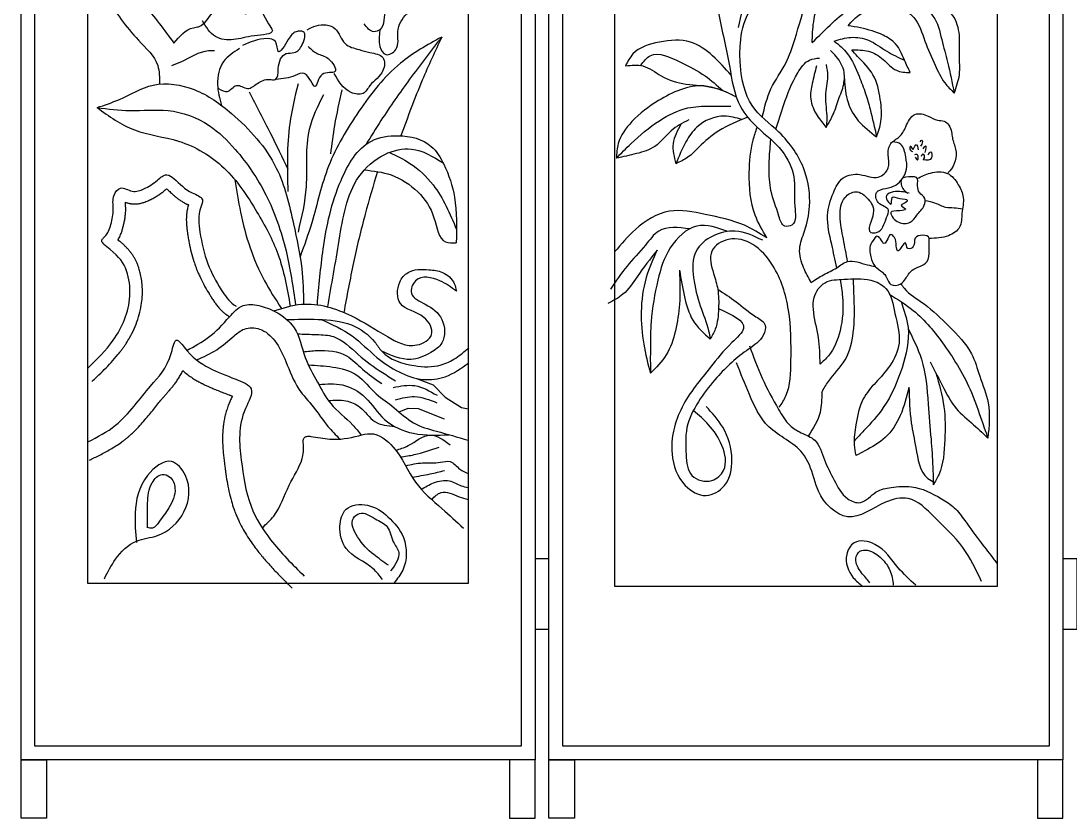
# Model space of a CAD drawing. Extents: x -66030 to 95157, y -13132 to 45879.
# Drawn here: x 13013 to 14537, y 3784 to 4942 of the extents above; entities that cross this region are included whole.
import ezdxf

# ---------------------------------------------------------------- set-up
doc = ezdxf.new("R2010")
doc.units = 0
doc.header["$LTSCALE"] = 100
doc.header["$MEASUREMENT"] = 0
doc.layers.add('7', color=105, linetype='CONTINUOUS')

msp = doc.modelspace()

# ---------------------------------------------------------------- linework, layer by layer
at = {"layer": '7'}
for p, q in [((13587.5, 4422.6), (13611.6, 4413.3)), ((13611.6, 4413.3), (13628.8, 4395.2)), ((13628.8, 4395.2), (13652.9, 4380.4)), ((13562.2, 4373.9), (13575.1, 4379.2)), ((13575.1, 4379.2), (13589.9, 4378.8)), ((13589.9, 4378.8), (13627.6, 4363.6)), ((13652.9, 4380.4), (13662.4, 4378.4))]:
    msp.add_line(p, q, dxfattribs=at)
for points in [[(13012.7, 5929.8), (13759.6, 5929.8), (13759.6, 3868.3), (13012.7, 3868.3)], [(13779.9, 5929.8), (14526.8, 5929.8), (14526.8, 3868.3), (13779.9, 3868.3)], [(13032.7, 5909.8), (13739.6, 5909.8), (13739.6, 3888.3), (13032.7, 3888.3)], [(13799.9, 5909.8), (14506.8, 5909.8), (14506.8, 3888.3), (13799.9, 3888.3)], [(13109.8, 5612.9), (13662.4, 5612.9), (13662.4, 4124.5), (13109.8, 4124.5)], [(13875.6, 5612.9), (14431.1, 5612.9), (14431.1, 4120.3), (13875.6, 4120.3)], [(13759.6, 4057.9), (13779.9, 4057.9), (13779.9, 4160.3), (13759.6, 4160.3)], [(14526.8, 4057.9), (14547.2, 4057.9), (14547.2, 4160.3), (14526.8, 4160.3)], [(13012.7, 3868.3), (13049.6, 3868.3), (13049.6, 3783.7), (13012.7, 3783.7)], [(13759.6, 3868.3), (13722.6, 3868.3), (13722.6, 3783.7), (13759.6, 3783.7)], [(13779.9, 3868.3), (13816.9, 3868.3), (13816.9, 3783.7), (13779.9, 3783.7)], [(14526.8, 3868.3), (14489.8, 3868.3), (14489.8, 3783.7), (14526.8, 3783.7)]]:
    msp.add_lwpolyline(points, close=True, dxfattribs=at)
for points in [[(14162.4, 4910.6), (14164.5, 4940.4), (14174.1, 4981.8), (14180.4, 5025.4), (14184.7, 5088.1), (14183.6, 5114.7), (14167.7, 5114.7), (14159.2, 5108.3), (14148.5, 5122.1), (14139, 5139.1), (14129.4, 5154)], [(14368.7, 4837.2), (14376.2, 4863.8), (14376.2, 4892.5), (14376.2, 4921.2), (14366.6, 4949.9), (14344.3, 4971.2), (14315.5, 4986.1), (14300.6, 4989.3), (14303.8, 4993.5), (14319.8, 4996.7), (14337.9, 5014.8), (14354.9, 5046.7), (14373, 5091.3), (14380.4, 5123.2), (14382.5, 5166.8)], [(14089.9, 4802.1), (14102.5, 4843.4), (14124, 4880.8), (14137, 4915.2), (14154.2, 4975.6), (14161.4, 5043), (14149.9, 5087.6), (14128.4, 5113.4), (14106.8, 5129.2), (14050.8, 5133.5)], [(14160.6, 4562.1), (14149.9, 4583.5), (14144.2, 4610.8), (14151.3, 4636.7), (14158.5, 4672.6), (14151.3, 4724.3), (14114, 4780.3), (14075.2, 4819), (14058, 4877.9), (14058, 4909.5), (14069.4, 4952.6), (14105.2, 4997.6), (14123.9, 5033.5), (14128.4, 5066), (14125.5, 5074.6), (14091, 5061.7), (14063.7, 5027.2), (14047.9, 4992.8), (14042.1, 4954)], [(14110.6, 5057.4), (14091.9, 5030.8), (14068, 4983), (14054.7, 4932.5)], [(14162.4, 4910.6), (14192.1, 4939.3), (14219.8, 4962.7), (14237.9, 4976.5), (14254.9, 4995.6), (14259.2, 5016.9), (14250.6, 5036), (14227.2, 5043.5), (14206, 5049.8), (14198.5, 5057.3)], [(13983.2, 5043), (14004.8, 5021.5), (14026.3, 4954), (14042.1, 4876.5), (14058, 4817.6), (14082.4, 4787.4), (14118.3, 4753), (14135.5, 4715.6), (14137, 4672.6), (14132.7, 4645.3), (14122.6, 4643.8), (14114, 4658.2), (14102.5, 4695.5), (14099.6, 4728.6), (14101.1, 4755.8), (14102.3, 4769.7)], [(13107.8, 5027.8), (13137.4, 4976.1), (13183.2, 4914.1), (13211.3, 4877.2), (13213.9, 4850)], [(13557.4, 4969.7), (13543, 4958.2), (13534.3, 4929.2), (13525.6, 4926.3), (13511.1, 4937.9)], [(14282.6, 4976.5), (14313.4, 4966.9), (14337.9, 4948.9), (14350.6, 4914.8), (14359.1, 4881.9), (14368.7, 4837.2)], [(13234.9, 4909.7), (13263.5, 4932.1), (13270.8, 4933.6), (13293.9, 4956.7), (13308.4, 4964), (13328.7, 4961.1), (13338.8, 4952.4), (13353.3, 4961.1), (13372.1, 4937.9), (13377.9, 4927.8), (13351.8, 4920.5), (13321.4, 4914.8), (13295.4, 4919.1), (13276.6, 4942.3)], [(13534.3, 4927.8), (13534.3, 4904.6), (13543, 4893.1), (13557.4, 4900.3), (13560.3, 4926.3), (13573.4, 4952.4), (13592.2, 4965.4)], [(14214.5, 4935), (14232.6, 4952), (14260.2, 4961.6), (14286.8, 4961.6), (14310.2, 4946.7), (14326.2, 4912.7), (14341.1, 4877.6), (14354.9, 4852.1), (14368.7, 4837.2)], [(13299.7, 4843.9), (13312.8, 4839.5), (13325.8, 4848.2), (13341.7, 4843.9), (13356.2, 4851.1), (13373.6, 4856.9), (13382.3, 4856.9), (13386.6, 4872.8), (13398.2, 4894.5), (13409.8, 4896), (13421.3, 4907.5), (13422.8, 4926.3), (13412.7, 4926.3), (13401.1, 4914.8), (13386.6, 4897.4), (13382.3, 4911.9), (13370.7, 4916.2), (13334.5, 4906.1)], [(13428.6, 4929.2), (13441.6, 4935), (13469.1, 4930.7), (13483.6, 4909), (13503.9, 4900.3), (13519.8, 4896), (13538.6, 4888.7), (13538.6, 4869.9), (13519.8, 4848.2), (13509.7, 4836.6), (13492.3, 4838.1), (13467.7, 4865.6)], [(14304.9, 4867), (14296.4, 4885.1), (14283.6, 4908.5), (14265.5, 4921.2), (14232.6, 4931.8), (14214.5, 4935)], [(13624, 4918.5), (13563.9, 4880.4), (13503.8, 4810.6), (13459.6, 4730.9), (13435.1, 4648.7), (13418.3, 4599.3)], [(13624, 4918.5), (13577.4, 4857.1), (13535.7, 4797.1), (13514.2, 4762.7)], [(13624, 4918.5), (13595.8, 4855.9), (13564.7, 4775.1)], [(14044.5, 4863.2), (14017.5, 4891.3), (13985.6, 4911.2), (13940.3, 4911.2), (13901.8, 4893.9), (13891.1, 4876.6)], [(14194.3, 4912.7), (14218.7, 4918), (14244.3, 4913.8), (14270.9, 4897.8), (14296.4, 4885.1)], [(14194.3, 4912.7), (14213.4, 4894.6), (14230.4, 4861.7), (14240, 4836.2), (14246.4, 4813.9), (14256, 4773.5)], [(13231.7, 4877.1), (13246.2, 4882.9), (13285.2, 4898.8), (13293.9, 4898.8)], [(13330.1, 4901.7), (13307, 4882.9), (13298.3, 4849.7), (13303.8, 4819.3)], [(13430, 4904.6), (13443.1, 4894.5), (13459, 4887.3), (13469.1, 4868.5), (13450.3, 4864.1), (13440.2, 4846.8), (13424.2, 4865.6), (13411.2, 4862.7), (13383.7, 4856.9)], [(13913.2, 4877.3), (13927, 4891.3), (13970.9, 4882), (14006.8, 4862), (14032.4, 4840.7)], [(14182.6, 4787.3), (14192.1, 4804.3), (14200.7, 4827.7), (14208.1, 4850), (14208.1, 4870.2), (14195.3, 4892.5), (14189, 4898.9)], [(14219.8, 4900), (14244.3, 4897.8), (14265.5, 4886.1), (14284.7, 4870.2), (14304.9, 4867)], [(14256, 4773.5), (14262.3, 4795.8), (14261.3, 4827.7), (14250.6, 4863.8), (14228.3, 4890.4), (14219.8, 4900)], [(13891.1, 4876.6), (13916.4, 4876.6), (13943, 4862), (13978.9, 4850.1), (14020.1, 4844.8), (14051.8, 4831.8)], [(14109.7, 4784.3), (14121.2, 4820.5), (14141.3, 4866.4), (14158.5, 4885.1), (14172.9, 4888)], [(14182.6, 4878.7), (14184.7, 4861.7), (14181.5, 4833), (14183.6, 4800), (14182.6, 4787.3)], [(14168.7, 4876.6), (14162.4, 4851.1), (14160.2, 4828.7), (14169.8, 4804.3), (14182.6, 4787.3)], [(13123.3, 4816), (13155.8, 4828), (13204.7, 4848.6), (13264.4, 4842.1), (13318.6, 4807.4), (13383.7, 4728.2), (13408.7, 4646.9), (13420.6, 4581.8), (13423.3, 4530.5)], [(13415.2, 4850.6), (13403.3, 4793), (13400.4, 4694.1)], [(14046.8, 4834.3), (14004.8, 4847.4), (13939, 4826.1), (13900.4, 4795.6), (13880.5, 4763.7), (13877.8, 4742.4)], [(14209.1, 4857.6), (14214.5, 4823.4), (14229.4, 4796.8), (14256, 4773.5)], [(13344.2, 4838.8), (13375.3, 4778.3), (13400.4, 4726.6)], [(13452.1, 4834.4), (13431.4, 4784.2), (13427, 4701.5), (13415.2, 4635.1)], [(13478.7, 4841.8), (13468.3, 4790.1), (13462.4, 4748.8)], [(13877.8, 4742.4), (13899.1, 4763.7), (13940.3, 4796.9), (13981.6, 4815.5), (14013.5, 4818.2), (14044.1, 4818.2)], [(13123.3, 4816), (13171, 4811.7), (13226.4, 4811.7), (13286.1, 4790), (13324, 4755.3), (13368.5, 4689.2), (13397.8, 4607.8), (13411.6, 4529.1)], [(13123.3, 4816), (13177.5, 4783.5), (13241.6, 4767.2), (13307.8, 4728.2), (13355.5, 4664.2), (13385.9, 4603.5), (13403.9, 4527.5)], [(14059.9, 4798.7), (14034.8, 4803.6), (13994.9, 4787.6), (13978.9, 4766.3), (13964.3, 4734.5)], [(14068.5, 4802.1), (14026.8, 4782.3), (13997.5, 4758.4), (13981.6, 4743.8), (13964.3, 4734.5)], [(14198, 4583.4), (14190.7, 4617.2), (14184.7, 4659.5), (14193.1, 4692.1), (14207.6, 4713.8), (14231.8, 4718.7), (14258.4, 4715), (14272.9, 4728.3), (14272.9, 4746.4), (14276.6, 4763.8), (14288.7, 4773.5), (14298.3, 4788), (14311.6, 4806.1), (14331, 4803.7), (14344.3, 4797.7), (14353.9, 4796.4), (14364.8, 4780.7), (14366, 4772.3), (14370.8, 4755.4), (14362.4, 4724), (14358.8, 4720.4)], [(13982.9, 4798.2), (13957.6, 4782.3), (13933.7, 4759.7), (13907.1, 4749.1), (13877.8, 4742.4)], [(13971.7, 4792.1), (13960.3, 4763.7), (13964.3, 4734.5)], [(14096.4, 4626.9), (14079.5, 4659.6), (14070.9, 4721.4), (14076.6, 4768.8), (14082.3, 4787.5)], [(13443.3, 4529.5), (13451.8, 4610.4), (13477.7, 4710.3), (13521.9, 4767.4), (13560.8, 4775.2), (13608.9, 4759.6), (13627, 4733.7), (13642.6, 4685.7), (13645.2, 4619.5)], [(13458.3, 4526.4), (13475.1, 4623.4), (13503.7, 4715.5), (13541.3, 4748), (13580.3, 4755.7), (13626, 4735.8)], [(14213.7, 4592.3), (14207.7, 4624.9), (14202.9, 4658.8), (14210.1, 4685.3), (14225.8, 4693.8), (14243.9, 4682.9), (14251.2, 4662.4), (14247.6, 4634.6), (14256, 4634.6), (14270.5, 4656.3), (14273, 4667.2), (14258.4, 4678.1), (14256, 4692.6), (14269.3, 4698.6), (14283.8, 4703.4), (14293.5, 4713.1), (14299.5, 4726.4), (14298.3, 4744.5), (14291.1, 4762.6), (14279.1, 4766.5)], [(14309.3, 4755.2), (14304.5, 4759.4), (14305, 4754.1), (14308.2, 4752)], [(14309.3, 4755.2), (14313.7, 4762.3), (14316.4, 4754.4)], [(14319.2, 4766.2), (14321.8, 4768.8), (14321.8, 4763), (14319.7, 4759.9)], [(14323.5, 4756.1), (14327, 4760.5), (14326.1, 4750.8)], [(13548, 4750.9), (13577.7, 4735), (13611.5, 4703.8), (13645.6, 4639)], [(14312, 4743.8), (14315.5, 4740.2), (14315.5, 4747.3), (14311.1, 4747.3)], [(14321.3, 4745.2), (14322.9, 4748.9), (14325, 4746.2), (14323.5, 4740.2)], [(14330.5, 4747.3), (14334.9, 4751.7), (14335.8, 4742.9), (14323.5, 4740.2)], [(13511.6, 4725.5), (13550.4, 4718.1), (13589.4, 4693.5), (13612.8, 4655.8), (13629.6, 4620.8), (13645.2, 4619.5)], [(13323.6, 4711.2), (13331.6, 4664.2), (13345.7, 4612.2), (13366.4, 4564.4), (13391.2, 4524.1)], [(13530.5, 4723), (13512.8, 4661), (13495.9, 4591), (13481.8, 4518.3)], [(14303.1, 4691.7), (14280.2, 4693.4), (14270.5, 4688.1), (14273.1, 4678.4), (14276.6, 4675.8), (14278.4, 4685.5), (14289.9, 4683.7), (14300.5, 4681.1), (14299.6, 4679.3), (14291.7, 4674), (14297.8, 4668.7), (14289.9, 4666.1), (14276.6, 4663.4), (14280.2, 4655.5), (14288.1, 4649.3), (14304.9, 4649.3), (14314.6, 4659.9), (14325.2, 4674), (14326.1, 4683.7), (14318.2, 4692.6), (14315.5, 4702.3), (14313.7, 4714.6), (14307.6, 4715.5), (14292.3, 4711.5), (14295.2, 4697), (14301.4, 4691.7)], [(14315, 4713.1), (14334.1, 4720.8), (14358.8, 4720.4), (14374.7, 4704), (14381.8, 4685.5), (14380, 4662.5), (14376.5, 4642.2), (14360.6, 4629.9), (14332.4, 4625.9)], [(14326.7, 4681), (14340.3, 4677.6), (14356.2, 4671.4), (14368.5, 4670.5), (14380.8, 4668.8)], [(14096.4, 4626.9), (14063.8, 4645), (14007, 4660.7), (13955, 4665.5), (13905.5, 4639), (13875.3, 4606.3)], [(13984.3, 4639.8), (13939.3, 4636.5), (13920, 4616), (13893.4, 4585.8), (13869.2, 4552)], [(14039.8, 4636.1), (13994.9, 4643.8), (13956.2, 4612.4), (13938.1, 4565.3), (13928.4, 4504.9), (13927.2, 4467.4), (13927.2, 4430)], [(14090.4, 4623.2), (14050.5, 4636.5), (14017.9, 4629.3), (13993.7, 4607.5), (13990.1, 4568.9), (13999.8, 4527.8), (14011.8, 4491.6), (14014.3, 4479.5)], [(14114.6, 4380.5), (14124.2, 4397.4), (14131.5, 4448.1), (14127.9, 4521.8), (14104.9, 4587), (14075.9, 4617.2), (14040.8, 4624.5), (14016.7, 4607.5), (14019.1, 4574.9), (14025.1, 4552), (14026.3, 4524.2), (14021.5, 4494), (14014.3, 4479.5)], [(14255.4, 4628.1), (14247.5, 4617.5), (14247.5, 4599), (14254, 4585.2), (14264.3, 4576.9), (14270.5, 4569), (14276.6, 4559.2), (14291.1, 4560.1), (14297.8, 4567.2), (14307.6, 4579.6), (14328.8, 4591.9), (14332.3, 4608.7), (14332.3, 4622.8), (14332.3, 4626.3), (14312, 4626.3), (14309.3, 4614), (14301.4, 4611.3), (14297.8, 4619.3), (14292.5, 4614), (14286.4, 4607.8), (14284.6, 4614.9), (14281.9, 4627.2), (14276.6, 4631.6), (14272.2, 4625.5), (14266.9, 4618.4), (14261.6, 4625.5), (14256.3, 4629), (14252.8, 4626.3)], [(13936.9, 4608.8), (13907.9, 4570.1), (13887.4, 4544.7), (13865.6, 4531.5)], [(13936.9, 4608.8), (13921.2, 4568.9), (13913.9, 4519.4), (13917.6, 4472.3), (13927.2, 4430)], [(13380, 4520.5), (13420.5, 4530.3), (13492.8, 4513.3), (13545, 4483.2), (13588.1, 4471.1), (13609.2, 4486.2), (13598.1, 4511.2), (13564, 4531.3), (13563, 4562.4), (13575.1, 4576.4), (13605.2, 4580.4), (13625.2, 4576.4), (13642.3, 4560.4), (13645.3, 4549.3)], [(13969.5, 4579.8), (13969.5, 4530.2), (13963.5, 4491.6), (13950.2, 4456.6), (13927.2, 4430)], [(13969.5, 4579.8), (13976.8, 4541.1), (13988.9, 4507.3), (14014.3, 4479.5)], [(13645.3, 4549.3), (13621.2, 4564.4), (13586.1, 4564.4), (13580.1, 4546.3), (13600.1, 4530.3), (13624.2, 4508.2), (13624.2, 4474.2), (13608.2, 4460.1), (13579.1, 4450.1), (13536.9, 4462.1)], [(14173.8, 4443.3), (14171.4, 4481.9), (14164.1, 4523), (14165.3, 4539.9), (14181, 4561.6), (14208.8, 4566.5), (14247.5, 4565.3), (14269.3, 4553.2), (14282.6, 4517), (14288.6, 4473.5), (14275.3, 4440.9), (14254.8, 4416.7), (14236.6, 4392.6), (14225.8, 4355.1), (14223.3, 4326.1), (14225.8, 4310.4)], [(14202.8, 4566.3), (14206.4, 4541.1), (14202.8, 4491.6), (14185.9, 4455.4), (14173.8, 4443.3)], [(14176.2, 4402.2), (14185.9, 4417.9), (14210.1, 4449.3), (14222.1, 4489.2), (14223.3, 4538.7), (14222.2, 4567.1)], [(14025.1, 4552), (14051.7, 4533.9), (14080.7, 4512.1), (14094, 4500.1), (14091.6, 4485.6), (14069.9, 4465), (14023.9, 4424), (13999.8, 4392.6), (13981.6, 4356.3), (13979.2, 4311.6), (13987.7, 4281.4), (14016.7, 4274.2), (14033.6, 4288.7), (14031.2, 4324.9), (14011.8, 4355.1), (13990.1, 4375.6)], [(14274.8, 4544.9), (14309, 4521.3), (14354.3, 4470.6), (14393.7, 4402), (14412.4, 4350.6), (14417.7, 4335.9)], [(13253.6, 4463.2), (13285.1, 4482.2), (13315.7, 4512.1), (13335.3, 4528.3), (13358.3, 4528.3), (13382.4, 4519.3), (13409.5, 4496.2), (13425.6, 4453.1), (13443.6, 4417), (13462.7, 4385.9), (13494.8, 4354.8), (13507, 4340.1)], [(14291.5, 4534.1), (14301.6, 4496.6), (14292.9, 4438), (14265.6, 4380), (14237.6, 4346.6), (14223.2, 4331.3)], [(14026.3, 4524.2), (14062.6, 4495.2), (14045.7, 4474.7), (14014.3, 4438.5), (13973.2, 4380.5), (13958.7, 4312.8), (13978, 4266.9), (14008.2, 4252.4), (14034.8, 4266.9), (14045.7, 4304.4), (14032.4, 4351.5), (14008.2, 4381.7)], [(13398.9, 4508.1), (13444.6, 4508.2), (13492.8, 4500.2), (13526.9, 4475.2), (13536.9, 4462.1), (13584.1, 4441.1), (13623.2, 4442.1), (13644.3, 4452.1), (13663.3, 4467.1)], [(13448.8, 4508.1), (13493.8, 4484.2), (13529.9, 4453.1), (13562, 4432), (13597.1, 4421), (13629.2, 4425), (13663.3, 4445.1)], [(13267.9, 4449.4), (13297.1, 4464.1), (13322.2, 4484.2), (13337.3, 4494.2), (13359.3, 4494.2), (13381.4, 4477.2), (13397.5, 4447.1), (13416.5, 4407), (13437.6, 4380.9), (13458.7, 4352.8), (13475.8, 4334.4)], [(13414.3, 4487.3), (13442.6, 4486.2), (13466.7, 4483.2), (13502.8, 4457.1), (13537.9, 4431), (13557, 4419)], [(14301.8, 4494.5), (14321, 4450.6), (14331, 4385.3), (14335, 4334), (14337.6, 4293.9), (14338.3, 4267.9)], [(13422.9, 4461.2), (13442.6, 4463.1), (13485.8, 4455.1), (13508.8, 4436.1), (13536.9, 4415)], [(14408.5, 4127.6), (14381.2, 4176.9), (14340.1, 4220.7), (14301.7, 4248), (14268.9, 4242.5), (14213.9, 4221.5), (14171.4, 4258.5), (14164.8, 4278.2), (14148.4, 4313.7), (14099.4, 4352.3), (14071.1, 4399.1), (14052.6, 4445)], [(14333.6, 4446.6), (14353.7, 4408), (14369, 4382), (14393.7, 4357.9), (14417.7, 4335.9)], [(14342, 4430.5), (14353.7, 4381.3), (14355, 4333.3), (14346.3, 4282.6), (14338.3, 4267.9)], [(13445.3, 4413.8), (13479.7, 4413), (13512.8, 4394.9), (13540.9, 4362.9), (13583.1, 4342.8), (13634.5, 4340.7)], [(13553.4, 4409.3), (13585.1, 4412), (13617.2, 4398)], [(14302.9, 4410), (14290.3, 4368.6), (14268.3, 4336.6), (14238.9, 4317.3), (14225.8, 4310.4)], [(14302.9, 4410), (14306.3, 4357.9), (14313, 4321.9), (14330.3, 4277.3), (14340.3, 4271.4)], [(13459.4, 4390.2), (13484.8, 4389.9), (13504.8, 4380.9), (13526.9, 4359.9), (13555.9, 4352.5)], [(13557, 4391.6), (13584.7, 4396), (13616.8, 4387.2)], [(14176.2, 4402.2), (14173.8, 4373.2), (14156.6, 4338.7)], [(13363.1, 4205.5), (13379.9, 4222.5), (13402.5, 4267.6), (13421.2, 4305.9), (13423.1, 4326.5), (13424.1, 4336.3), (13428, 4338.3), (13433.9, 4338.3), (13461.4, 4334.3), (13503.6, 4339.2), (13520.3, 4342.2), (13553.7, 4322.6), (13586.1, 4271.6), (13624.4, 4233.3), (13655.8, 4204.8)], [(13557.3, 4318.1), (13575.1, 4324.8), (13607.3, 4340.2), (13636.3, 4325.8)], [(13564.1, 4308.4), (13584.1, 4311.7), (13620.2, 4322.8)], [(13133.8, 4131.3), (13150, 4159.7), (13180.5, 4186.1), (13211, 4194.2), (13249.5, 4228.7), (13251.6, 4281.4), (13231.3, 4301.7), (13196.7, 4281.4), (13178.5, 4226.6), (13180.5, 4184)], [(13581, 4279.1), (13607.2, 4283.7), (13628.2, 4288.7)], [(13196.6, 4205.5), (13196.6, 4241.2), (13203.2, 4270.7), (13218, 4282.9), (13228.7, 4279.4), (13236.4, 4263.1), (13227.7, 4234.5), (13212.9, 4213.7), (13203.8, 4205), (13196.1, 4206)], [(13538, 4130.3), (13524.2, 4146), (13485, 4175.4), (13476.1, 4207.8), (13485, 4232.3), (13516.4, 4238.2), (13545.8, 4221.5), (13568.4, 4191.1), (13567.4, 4144), (13554.7, 4125.4)], [(13546.8, 4150.9), (13525.2, 4166.6), (13501.7, 4192.1), (13495.8, 4219.6), (13504.6, 4226.4), (13527.2, 4218.6), (13544.9, 4206.8), (13553.7, 4185.2), (13561.6, 4169.5), (13549.8, 4143)], [(14312.8, 4122), (14287.4, 4147.4), (14253.6, 4181.2), (14223.3, 4183.6), (14212.5, 4166.7), (14222.1, 4132.9), (14235.4, 4120.8)], [(14246.3, 4125.6), (14234.2, 4140.1), (14225.8, 4160.6), (14231.8, 4171.5), (14242.7, 4172.7), (14263.2, 4160.6), (14275.3, 4143.7), (14280.2, 4122)]]:
    msp.add_spline(points, degree=3, dxfattribs=at)
for points, knots in [([(13109.8, 5050.2), (13118.7, 5039.5), (13144.2, 5010), (13191.8, 4968.5), (13220.8, 4928.9), (13234.9, 4909.7)], [164.048089, 164.048089, 164.048089, 164.048089, 569.523606, 1299.9453, 1994.486718, 1994.486718, 1994.486718, 1994.486718]), ([(13109.8, 4437.4), (13123.1, 4450.1), (13152.3, 4479.2), (13174.4, 4530.5), (13168.4, 4581.9), (13152.2, 4603.5), (13125.8, 4621.6), (13139, 4631.5), (13143.7, 4646.8), (13148.2, 4667.7), (13144.4, 4686.4), (13157.5, 4704), (13174.1, 4691.1), (13193.9, 4698.3), (13208.6, 4707.7), (13223.3, 4722.1), (13241.9, 4707.6), (13253.2, 4693.7), (13279.7, 4685.4), (13269.3, 4662.2), (13272.5, 4631.6), (13281.7, 4589.7), (13300.6, 4555.3), (13315.1, 4533.9), (13324.3, 4528.1), (13325.5, 4527.3)], [87.711826, 87.711826, 87.711826, 87.711826, 621.966822, 1287.231102, 1645.919387, 2026.466228, 2208.935498, 2256.140798, 2455.132066, 2669.078097, 2869.589088, 3003.562806, 3176.345492, 3346.603854, 3571.929749, 3726.530187, 3841.10549, 4166.093039, 4342.03937, 4444.585671, 4800.67413, 5259.279126, 5672.218929, 5948.575507, 5988.697959, 5988.697959, 5988.697959, 5988.697959]), ([(13164.4, 4678.5), (13165.1, 4678.3), (13165.8, 4678), (13167.2, 4677.6), (13168, 4677.3), (13169.1, 4677.1), (13169.4, 4677), (13169.9, 4676.9), (13170.2, 4676.8), (13170.6, 4676.7), (13170.7, 4676.7), (13171, 4676.6), (13171.1, 4676.6), (13171.6, 4676.5), (13171.8, 4676.5), (13172.7, 4676.4), (13173.2, 4676.3), (13174.9, 4676.1), (13176, 4676), (13178.1, 4676), (13179.2, 4676), (13181.2, 4676.2), (13182.2, 4676.3), (13184.1, 4676.5), (13185, 4676.7), (13186.8, 4677.1), (13187.7, 4677.3), (13189.4, 4677.8), (13190.2, 4678), (13192.1, 4678.6), (13193.2, 4679), (13195.3, 4679.8), (13196.3, 4680.3), (13197.6, 4680.8), (13197.9, 4680.9), (13198.3, 4681.2), (13198.5, 4681.3), (13198.8, 4681.4), (13199, 4681.4), (13199.2, 4681.6), (13199.3, 4681.6), (13199.7, 4681.8), (13199.9, 4681.9), (13200.6, 4682.2), (13201, 4682.4), (13202.4, 4683.1), (13203.3, 4683.6), (13205.9, 4685), (13207.6, 4685.9), (13211, 4688), (13212.6, 4689.1), (13215.9, 4691.3), (13217.5, 4692.5), (13219.4, 4694), (13219.7, 4694.3), (13220.6, 4695), (13221.2, 4695.5), (13222, 4696.2), (13222.3, 4696.4), (13222.6, 4696.7), (13222.7, 4696.8), (13222.9, 4696.9), (13223, 4697), (13223.3, 4697.3), (13223.5, 4697.4), (13223.9, 4697.8), (13224.1, 4697.9), (13224.2, 4698.1)], [3142.781586, 3142.781586, 3142.781586, 3142.781586, 3155.386647, 3155.386647, 3167.991709, 3167.991709, 3171.9095, 3171.9095, 3175.529581, 3175.529581, 3177.451531, 3177.451531, 3179.373481, 3179.373481, 3183.21738, 3183.21738, 3190.90518, 3190.90518, 3206.541578, 3206.541578, 3222.177977, 3222.177977, 3237.814376, 3237.814376, 3253.450775, 3253.450775, 3269.087173, 3269.087173, 3284.723572, 3284.723572, 3307.915703, 3307.915703, 3331.107835, 3331.107835, 3338.760598, 3338.760598, 3343.717069, 3343.717069, 3346.822891, 3346.822891, 3349.928712, 3349.928712, 3356.140355, 3356.140355, 3368.563641, 3368.563641, 3393.410212, 3393.410212, 3441.012404, 3441.012404, 3488.614596, 3488.614596, 3536.216789, 3536.216789, 3545.325101, 3545.325101, 3563.541725, 3563.541725, 3570.462208, 3570.462208, 3573.554058, 3573.554058, 3576.645907, 3576.645907, 3582.829606, 3582.829606, 3589.393831, 3589.393831, 3589.393831, 3589.393831]), ([(13224.2, 4698.1), (13224.9, 4697.5), (13225.5, 4697), (13227, 4695.6), (13227.9, 4694.8), (13229.7, 4693.2), (13230.6, 4692.3), (13232.4, 4690.6), (13233.4, 4689.7), (13235.4, 4687.9), (13236.5, 4687), (13238.7, 4685.2), (13239.9, 4684.2), (13242.4, 4682.4), (13243.7, 4681.5), (13246.5, 4679.7), (13247.9, 4678.8), (13249.8, 4677.7), (13250.1, 4677.6), (13251.2, 4677), (13251.9, 4676.6), (13252.8, 4676.2), (13253, 4676.1), (13253.3, 4675.9), (13253.5, 4675.8), (13253.8, 4675.7), (13253.9, 4675.7), (13254.3, 4675.5), (13254.5, 4675.3), (13255.2, 4675.1), (13255.6, 4674.9), (13255.9, 4674.7)], [3856.27851, 3856.27851, 3856.27851, 3856.27851, 3883.710697, 3883.710697, 3919.759113, 3919.759113, 3955.807529, 3955.807529, 3991.855945, 3991.855945, 4027.904361, 4027.904361, 4063.952777, 4063.952777, 4100.001193, 4100.001193, 4136.049609, 4136.049609, 4143.986869, 4143.986869, 4159.861391, 4159.861391, 4164.435973, 4164.435973, 4167.393277, 4167.393277, 4170.350582, 4170.350582, 4176.265191, 4176.265191, 4185.204254, 4185.204254, 4185.204254, 4185.204254]), ([(13153.7, 4623.7), (13154.3, 4624.8), (13154.9, 4625.8), (13156, 4627.9), (13156.5, 4628.9), (13157.3, 4630.9), (13157.7, 4631.9), (13158.4, 4633.8), (13158.8, 4634.8), (13159.3, 4636.6), (13159.6, 4637.5), (13160.1, 4639.2), (13160.3, 4640.1), (13160.6, 4641.2), (13160.7, 4641.4), (13160.8, 4641.9), (13160.9, 4642.2), (13161, 4642.6), (13161.1, 4642.8), (13161.2, 4643.5), (13161.4, 4643.9), (13161.7, 4645.3), (13161.9, 4646.2), (13162.6, 4649), (13163, 4650.9), (13163.7, 4654.9), (13164, 4656.9), (13164.5, 4661.1), (13164.7, 4663.2), (13164.8, 4666), (13164.8, 4666.5), (13164.8, 4667.3), (13164.8, 4667.6), (13164.8, 4668.1), (13164.8, 4668.3), (13164.8, 4668.6), (13164.8, 4668.8), (13164.8, 4669.2), (13164.8, 4669.6), (13164.8, 4670.5), (13164.8, 4671), (13164.7, 4672.5), (13164.7, 4673.3), (13164.6, 4674.9), (13164.5, 4675.6), (13164.5, 4676.9), (13164.5, 4677.5), (13164.4, 4678.2), (13164.4, 4678.4), (13164.4, 4678.5)], [2318.079421, 2318.079421, 2318.079421, 2318.079421, 2339.582222, 2339.582222, 2361.085022, 2361.085022, 2382.587822, 2382.587822, 2404.090623, 2404.090623, 2425.593423, 2425.593423, 2447.096224, 2447.096224, 2454.871187, 2454.871187, 2460.898479, 2460.898479, 2466.925771, 2466.925771, 2478.980355, 2478.980355, 2503.089522, 2503.089522, 2551.799535, 2551.799535, 2600.509548, 2600.509548, 2649.219561, 2649.219561, 2660.264706, 2660.264706, 2667.638373, 2667.638373, 2671.115597, 2671.115597, 2674.59282, 2674.59282, 2681.547266, 2681.547266, 2695.456158, 2695.456158, 2717.642695, 2717.642695, 2739.829231, 2739.829231, 2762.015768, 2762.015768, 2768.511767, 2768.511767, 2768.511767, 2768.511767]), ([(13255.9, 4674.7), (13255.3, 4672.7), (13254.8, 4670.6), (13254, 4666.6), (13253.7, 4664.6), (13253.2, 4660.7), (13253.1, 4658.8), (13252.9, 4655), (13252.9, 4653.1), (13253, 4649.5), (13253.1, 4647.7), (13253.3, 4644.2), (13253.5, 4642.5), (13253.9, 4639.2), (13254.1, 4637.6), (13254.4, 4635.4), (13254.5, 4634.9), (13254.6, 4633.9), (13254.7, 4633.4), (13254.8, 4632.7), (13254.8, 4632.4), (13254.9, 4631.8), (13255, 4631.6), (13255.1, 4630.7), (13255.2, 4630.2), (13255.4, 4628.5), (13255.6, 4627.4), (13256.2, 4624), (13256.6, 4621.8), (13257.9, 4615), (13258.9, 4610.4), (13261.2, 4601.3), (13262.5, 4596.8), (13264.4, 4591), (13264.8, 4589.7), (13265.6, 4587.4), (13265.9, 4586.4), (13266.5, 4584.8), (13266.8, 4584.1), (13267.2, 4582.9), (13267.4, 4582.4), (13267.8, 4581.3), (13268, 4580.8), (13268.7, 4579.2), (13269.1, 4578.1), (13270.4, 4575), (13271.4, 4572.9), (13274.2, 4566.7), (13276.2, 4562.7), (13280.5, 4554.8), (13282.7, 4550.9), (13285.6, 4546.2), (13286.2, 4545.2), (13287.2, 4543.6), (13287.6, 4543), (13288.1, 4542.1), (13288.3, 4541.9), (13288.5, 4541.4), (13288.7, 4541.2), (13289.1, 4540.6), (13289.4, 4540.1), (13290.2, 4538.8), (13290.8, 4537.9), (13292.4, 4535.4), (13293.5, 4533.9), (13295.7, 4530.8), (13296.9, 4529.2), (13299.5, 4526), (13300.8, 4524.5), (13303.4, 4521.7), (13304.6, 4520.5), (13307.2, 4518.2), (13308.5, 4517.1), (13310.3, 4515.8), (13310.6, 4515.5), (13311, 4515.2), (13311.2, 4515.1), (13311.4, 4514.9), (13311.5, 4514.8), (13311.7, 4514.7), (13311.8, 4514.6), (13312.1, 4514.4), (13312.3, 4514.3), (13312.9, 4513.9), (13313.2, 4513.7), (13314.2, 4513), (13314.7, 4512.7), (13315.4, 4512.2), (13315.5, 4512.2), (13315.7, 4512.1)], [4462.584641, 4462.584641, 4462.584641, 4462.584641, 4505.857187, 4505.857187, 4549.129734, 4549.129734, 4592.40228, 4592.40228, 4635.674827, 4635.674827, 4678.947373, 4678.947373, 4722.21992, 4722.21992, 4765.492466, 4765.492466, 4780.517193, 4780.517193, 4793.174034, 4793.174034, 4801.027214, 4801.027214, 4808.880394, 4808.880394, 4824.586753, 4824.586753, 4855.999472, 4855.999472, 4918.824911, 4918.824911, 5044.475787, 5044.475787, 5170.126664, 5170.126664, 5206.391458, 5206.391458, 5233.803594, 5233.803594, 5252.064389, 5252.064389, 5267.127732, 5267.127732, 5282.191076, 5282.191076, 5312.317763, 5312.317763, 5372.571137, 5372.571137, 5493.466926, 5493.466926, 5614.362714, 5614.362714, 5644.535274, 5644.535274, 5665.971619, 5665.971619, 5672.999138, 5672.999138, 5680.026657, 5680.026657, 5694.081696, 5694.081696, 5722.191772, 5722.191772, 5769.057273, 5769.057273, 5815.922774, 5815.922774, 5862.788275, 5862.788275, 5899.336551, 5899.336551, 5935.884827, 5935.884827, 5943.77387, 5943.77387, 5947.427841, 5947.427841, 5949.849214, 5949.849214, 5952.270586, 5952.270586, 5957.113331, 5957.113331, 5966.798821, 5966.798821, 5984.01508, 5984.01508, 5988.697959, 5988.697959, 5988.697959, 5988.697959]), ([(13115.6, 4418), (13118.2, 4420.4), (13120.8, 4422.8), (13126.8, 4428.6), (13130.2, 4431.9), (13137.1, 4438.7), (13140.5, 4442.2), (13147.1, 4449.5), (13150.4, 4453.2), (13154.8, 4458.6), (13156, 4460.1), (13158.2, 4463), (13159.2, 4464.3), (13161, 4467), (13162, 4468.2), (13163.7, 4470.8), (13164.6, 4472.1), (13167.2, 4476.1), (13168.8, 4478.8), (13172.8, 4485.8), (13175, 4490.1), (13179, 4499), (13180.8, 4503.5), (13183.9, 4512.9), (13185.2, 4517.7), (13187.2, 4526.7), (13187.9, 4530.9), (13188.5, 4536.4), (13188.6, 4537.7), (13188.8, 4539.7), (13188.8, 4540.5), (13188.9, 4542), (13189, 4542.7), (13189, 4544.9), (13189.1, 4546.4), (13189.1, 4551.1), (13189, 4554.2), (13188.6, 4560.4), (13188.2, 4563.5), (13187.3, 4569.7), (13186.7, 4572.7), (13185.4, 4578.1), (13184.8, 4580.4), (13183.8, 4583.3), (13183.6, 4584), (13183.1, 4585.3), (13182.9, 4586), (13182.4, 4587.4), (13182.1, 4588), (13181.3, 4590.1), (13180.7, 4591.4), (13179.4, 4594.1), (13178.7, 4595.4), (13177.2, 4598), (13176.5, 4599.3), (13174.8, 4601.8), (13174, 4603.1), (13172.1, 4605.5), (13171.2, 4606.7), (13169.2, 4609.1), (13168.2, 4610.3), (13166, 4612.6), (13164.9, 4613.8), (13162.6, 4616), (13161.4, 4617.2), (13158.9, 4619.4), (13157.6, 4620.5), (13155.4, 4622.3), (13154.6, 4623), (13153.7, 4623.7)], [0, 0, 0, 0, 102.646404, 102.646404, 237.035196, 237.035196, 371.423988, 371.423988, 505.812779, 505.812779, 557.205229, 557.205229, 600.973834, 600.973834, 641.915752, 641.915752, 682.857669, 682.857669, 764.741505, 764.741505, 888.349108, 888.349108, 1011.956711, 1011.956711, 1135.564313, 1135.564313, 1239.266104, 1239.266104, 1270.507977, 1270.507977, 1288.412399, 1288.412399, 1306.31682, 1306.31682, 1342.125663, 1342.125663, 1417.350234, 1417.350234, 1492.574806, 1492.574806, 1567.799378, 1567.799378, 1626.687247, 1626.687247, 1643.647961, 1643.647961, 1661.508219, 1661.508219, 1679.368477, 1679.368477, 1715.088994, 1715.088994, 1750.80951, 1750.80951, 1786.530026, 1786.530026, 1822.250543, 1822.250543, 1857.971059, 1857.971059, 1893.691576, 1893.691576, 1929.412092, 1929.412092, 1965.132609, 1965.132609, 2000.853125, 2000.853125, 2023.653639, 2023.653639, 2023.653639, 2023.653639]), ([(14160.6, 4562.1), (14166.5, 4565.9), (14178.7, 4573.6), (14197.1, 4581.8), (14216.5, 4597.5), (14236.1, 4588.4), (14250.3, 4585.9), (14254, 4585.2)], [0, 0, 0, 0, 204.413839, 416.256615, 591.480341, 875.845616, 980.489394, 980.489394, 980.489394, 980.489394]), ([(14291.1, 4560.1), (14292.6, 4557.9), (14301.7, 4545.4), (14329.4, 4529.9), (14361.6, 4497.7), (14394.5, 4464.9), (14405.7, 4423.5), (14422.3, 4384.2), (14419.3, 4353.2), (14417.7, 4335.9)], [1439.649501, 1439.649501, 1439.649501, 1439.649501, 1515.405615, 1873.078271, 2344.662334, 2842.804644, 3179.126947, 3570.735892, 4064.366598, 4064.366598, 4064.366598, 4064.366598]), ([(13109.8, 4330.2), (13123.9, 4337.2), (13160.3, 4356.5), (13196.9, 4410.4), (13228.3, 4439.7), (13236.9, 4485.6), (13258.3, 4455.1), (13283.3, 4437.1), (13317.7, 4424.2), (13355.9, 4409.4), (13326.6, 4361.9), (13331.9, 4306.7), (13341.5, 4239), (13376.8, 4182.3), (13407.2, 4152.2), (13424.2, 4135.3)], [91.114039, 91.114039, 91.114039, 91.114039, 548.065004, 1288.322865, 1846.39743, 2040.586604, 2180.040487, 2642.166237, 3048.844223, 3306.024051, 3593.088088, 4324.923703, 4990.000342, 5537.868539, 6235.674891, 6235.674891, 6235.674891, 6235.674891]), ([(14071.1, 4470), (14076.9, 4454.1), (14088.7, 4422.1), (14109.4, 4384.3), (14126.6, 4355), (14146.7, 4342.5), (14171.3, 4333.8), (14179.1, 4302.8), (14194.6, 4275.1), (14207.2, 4248.3), (14236.5, 4237.4), (14252.7, 4259.9), (14279.4, 4264.7), (14312.8, 4267.8), (14343.5, 4252.2), (14370.1, 4235.4), (14387.3, 4211.5), (14405.6, 4185.9), (14422.2, 4165.5), (14429.6, 4155.2), (14431.1, 4153)], [0, 0, 0, 0, 487.305317, 987.01492, 1259.028599, 1449.090022, 1666.187711, 1972.555857, 2288.38351, 2613.087686, 2799.93234, 3066.018336, 3286.188362, 3571.092684, 4025.335979, 4244.712125, 4476.848378, 4868.973833, 5162.031827, 5237.761154, 5237.761154, 5237.761154, 5237.761154]), ([(13430.3, 4442), (13442, 4441.4), (13466.1, 4440.3), (13503.9, 4430.4), (13525.9, 4399.4), (13556.5, 4380.5), (13581.3, 4355.2), (13620.6, 4344.8), (13647.2, 4337.1), (13662.4, 4332.7)], [0, 0, 0, 0, 345.264258, 705.854994, 1084.832148, 1404.452574, 1751.417018, 2093.625537, 2560.122145, 2560.122145, 2560.122145, 2560.122145]), ([(13112.1, 4303.7), (13114.6, 4304.9), (13117.1, 4306.1), (13122.1, 4308.6), (13124.7, 4309.9), (13129.8, 4312.5), (13132.4, 4313.8), (13137.6, 4316.6), (13140.2, 4318.1), (13145.5, 4321.2), (13148.1, 4322.8), (13153.3, 4326.1), (13155.9, 4327.9), (13159.4, 4330.4), (13160.3, 4331), (13161.8, 4332.2), (13162.5, 4332.7), (13163.6, 4333.6), (13164.1, 4334), (13165, 4334.7), (13165.3, 4334.9), (13166.2, 4335.6), (13166.7, 4336), (13167.7, 4336.9), (13168.2, 4337.3), (13169.8, 4338.7), (13170.8, 4339.5), (13173.8, 4342.2), (13175.7, 4344), (13180.3, 4348.5), (13182.9, 4351.2), (13187.8, 4356.6), (13190.2, 4359.4), (13194.9, 4364.8), (13197.1, 4367.5), (13201.5, 4372.8), (13203.6, 4375.4), (13207.7, 4380.6), (13209.7, 4383.1), (13213.6, 4387.9), (13215.5, 4390.2), (13217.8, 4393), (13218.3, 4393.6), (13219, 4394.4), (13219.2, 4394.6), (13219.6, 4395), (13219.7, 4395.2), (13220, 4395.5), (13220.1, 4395.7), (13220.5, 4396.2), (13220.8, 4396.5), (13221.6, 4397.4), (13222.2, 4398.1), (13223.8, 4399.9), (13224.9, 4401.1), (13227, 4403.6), (13228.1, 4404.8), (13230.4, 4407.5), (13231.6, 4408.9), (13233.9, 4411.8), (13235.1, 4413.3), (13237.4, 4416.4), (13238.6, 4418.1), (13240.9, 4421.6), (13242.1, 4423.4), (13244.3, 4427.2), (13245.5, 4429.2), (13246.9, 4432.1), (13247.4, 4432.9), (13247.8, 4433.8)], [0, 0, 0, 0, 79.114552, 79.114552, 158.229103, 158.229103, 237.343655, 237.343655, 316.458207, 316.458207, 395.572759, 395.572759, 474.68731, 474.68731, 501.538083, 501.538083, 521.309187, 521.309187, 537.631262, 537.631262, 547.488268, 547.488268, 563.947469, 563.947469, 580.406669, 580.406669, 613.32507, 613.32507, 679.161872, 679.161872, 774.083031, 774.083031, 869.004191, 869.004191, 963.925351, 963.925351, 1058.84651, 1058.84651, 1153.76767, 1153.76767, 1248.68883, 1248.68883, 1273.815699, 1273.815699, 1284.601578, 1284.601578, 1291.785802, 1291.785802, 1298.970026, 1298.970026, 1313.338474, 1313.338474, 1342.075371, 1342.075371, 1391.974827, 1391.974827, 1441.874284, 1441.874284, 1491.773741, 1491.773741, 1541.673197, 1541.673197, 1591.572654, 1591.572654, 1641.47211, 1641.47211, 1691.371567, 1691.371567, 1711.478353, 1711.478353, 1711.478353, 1711.478353]), ([(13247.8, 4433.8), (13249.9, 4432), (13251.9, 4430.3), (13256.1, 4427), (13258.2, 4425.5), (13262.4, 4422.7), (13264.5, 4421.4), (13268.7, 4418.9), (13270.8, 4417.7), (13273.4, 4416.3), (13273.9, 4416.1), (13274.8, 4415.6), (13275.2, 4415.4), (13276, 4415), (13276.4, 4414.8), (13277.6, 4414.1), (13278.5, 4413.7), (13280.9, 4412.6), (13282.5, 4411.8), (13286.6, 4409.9), (13289.1, 4408.9), (13294.2, 4406.7), (13296.7, 4405.7), (13301.8, 4403.7), (13304.4, 4402.6), (13309.7, 4400.6), (13312.4, 4399.6), (13315.4, 4398.4), (13315.5, 4398.4), (13315.9, 4398.2), (13316, 4398.2), (13316.3, 4398.1), (13316.5, 4398), (13316.9, 4397.8), (13317.2, 4397.7), (13318.1, 4397.4), (13318.7, 4397.2), (13319.4, 4396.9), (13319.6, 4396.8), (13319.8, 4396.7)], [2367.983072, 2367.983072, 2367.983072, 2367.983072, 2431.949344, 2431.949344, 2495.915616, 2495.915616, 2559.881888, 2559.881888, 2623.84816, 2623.84816, 2639.553034, 2639.553034, 2651.997691, 2651.997691, 2664.442348, 2664.442348, 2689.331662, 2689.331662, 2739.110289, 2739.110289, 2815.097298, 2815.097298, 2891.084307, 2891.084307, 2967.071317, 2967.071317, 3043.058326, 3043.058326, 3048.175249, 3048.175249, 3052.372581, 3052.372581, 3056.569914, 3056.569914, 3064.964578, 3064.964578, 3081.753907, 3081.753907, 3087.735985, 3087.735985, 3087.735985, 3087.735985]), ([(13319.8, 4396.7), (13319.4, 4395.9), (13319, 4395), (13318.1, 4393.2), (13317.7, 4392.2), (13317.1, 4390.9), (13316.9, 4390.6), (13316.7, 4390), (13316.6, 4389.7), (13316.4, 4389.3), (13316.3, 4389.1), (13316.1, 4388.7), (13316.1, 4388.6), (13315.9, 4388.3), (13315.9, 4388.1), (13315.7, 4387.7), (13315.5, 4387.4), (13315.2, 4386.5), (13314.9, 4385.8), (13314.2, 4384), (13313.7, 4382.8), (13312.4, 4379.1), (13311.6, 4376.7), (13310.2, 4371.9), (13309.5, 4369.5), (13308.4, 4364.7), (13307.9, 4362.4), (13307.1, 4357.7), (13306.8, 4355.3), (13306.1, 4349.9), (13305.9, 4346.9), (13305.6, 4340.8), (13305.5, 4337.9), (13305.5, 4332.1), (13305.6, 4329.2), (13305.9, 4323.5), (13306.1, 4320.8), (13306.5, 4315.3), (13306.8, 4312.7), (13307.4, 4307.4), (13307.7, 4304.8), (13308, 4301.8), (13308.1, 4301.3), (13308.2, 4300.3), (13308.3, 4299.7), (13308.4, 4298.5), (13308.5, 4298), (13308.7, 4296.2), (13308.9, 4295), (13309.3, 4291.5), (13309.6, 4289.2), (13310.6, 4282.2), (13311.3, 4277.5), (13312.9, 4268.1), (13313.8, 4263.4), (13315.9, 4253.8), (13317.1, 4249), (13319.6, 4240.2), (13320.8, 4236.2), (13322.7, 4231), (13323.1, 4229.8), (13323.8, 4228), (13324, 4227.6), (13324.4, 4226.6), (13324.6, 4226.1), (13325.1, 4224.6), (13325.5, 4223.6), (13326.8, 4220.7), (13327.6, 4218.8), (13330.3, 4213.1), (13332.2, 4209.4), (13336.1, 4202.1), (13338.2, 4198.6), (13342.5, 4191.6), (13344.7, 4188.2), (13349, 4182), (13351.1, 4179.2), (13354.8, 4174.1), (13356.6, 4171.9), (13360.1, 4167.5), (13361.8, 4165.3), (13367.6, 4158.5), (13371.6, 4153.9), (13379.7, 4145.1), (13383.8, 4140.8), (13392, 4132.4), (13396.1, 4128.2), (13402.4, 4122), (13404.6, 4119.8), (13406.7, 4117.7)], [3525.325604, 3525.325604, 3525.325604, 3525.325604, 3549.502525, 3549.502525, 3573.679445, 3573.679445, 3581.542979, 3581.542979, 3587.810547, 3587.810547, 3591.902514, 3591.902514, 3595.340783, 3595.340783, 3598.779052, 3598.779052, 3605.655591, 3605.655591, 3619.408668, 3619.408668, 3646.914823, 3646.914823, 3701.927133, 3701.927133, 3756.939442, 3756.939442, 3811.951751, 3811.951751, 3866.964061, 3866.964061, 3940.954567, 3940.954567, 4014.945074, 4014.945074, 4088.93558, 4088.93558, 4162.926087, 4162.926087, 4236.916594, 4236.916594, 4310.9071, 4310.9071, 4324.270542, 4324.270542, 4341.021732, 4341.021732, 4357.772922, 4357.772922, 4391.275301, 4391.275301, 4458.28006, 4458.28006, 4587.104583, 4587.104583, 4715.929105, 4715.929105, 4844.753627, 4844.753627, 4951.017431, 4951.017431, 4983.768877, 4983.768877, 4996.993405, 4996.993405, 5010.217934, 5010.217934, 5036.66699, 5036.66699, 5089.565102, 5089.565102, 5195.361328, 5195.361328, 5301.157553, 5301.157553, 5406.953778, 5406.953778, 5498.789567, 5498.789567, 5573.987936, 5573.987936, 5649.186305, 5649.186305, 5815.050742, 5815.050742, 5980.915179, 5980.915179, 6146.779616, 6146.779616, 6235.674891, 6235.674891, 6235.674891, 6235.674891]), ([(13571.6, 4295.6), (13579.8, 4297.4), (13596.6, 4301.1), (13617.8, 4298.8), (13638.4, 4304.7), (13648.5, 4290.2), (13658.1, 4285.9), (13662.4, 4284.5)], [0, 0, 0, 0, 241.80991, 495.404607, 632.20187, 805.684092, 938.066697, 938.066697, 938.066697, 938.066697]), ([(13594.3, 4261.5), (13600.1, 4264.8), (13612.5, 4272), (13634.3, 4276.7), (13649.7, 4266.8), (13659, 4264.5), (13662.4, 4263.9)], [0, 0, 0, 0, 194.866884, 420.931138, 600.098424, 702.688225, 702.688225, 702.688225, 702.688225]), ([(13609.3, 4246.6), (13613.8, 4250.9), (13625.2, 4261.9), (13644.7, 4251.7), (13658.1, 4247.6), (13662.4, 4246.5)], [0, 0, 0, 0, 166.064745, 426.122795, 552.298109, 552.298109, 552.298109, 552.298109])]:
    msp.add_open_spline(points, degree=3, knots=knots, dxfattribs=at)

doc.saveas('drawing.dxf')
